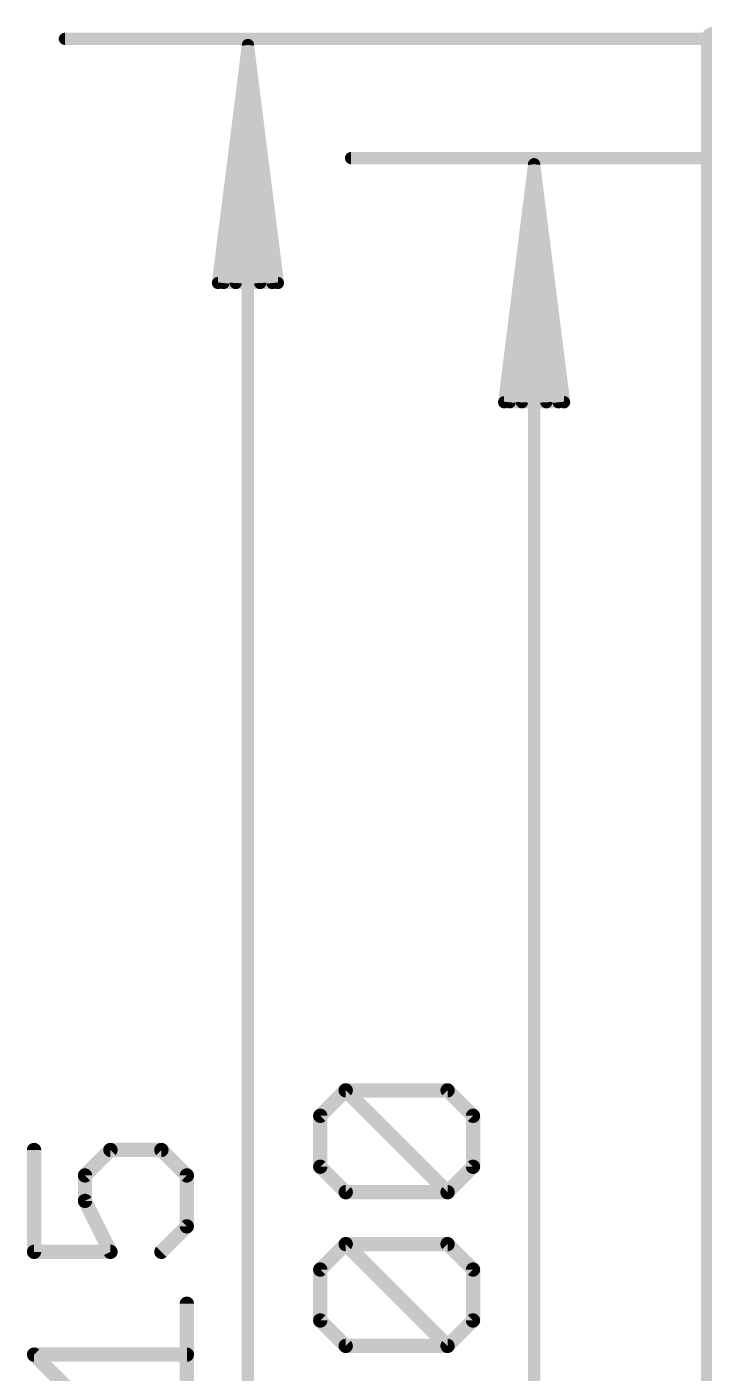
# Model space of a CAD drawing. Extents: x -7.1 to 25.8, y -5.3 to 36.3.
# Drawn here: x -7.05 to 0.16, y 15 to 29.34 of the extents above; entities that cross this region are included whole.
import ezdxf

# ---------------------------------------------------------------- set-up
doc = ezdxf.new("R2010")
doc.units = 0
for name, color, linetype in [('1', 12, 'CONTINUOUS'), ('16', 132, 'CONTINUOUS'), ('47', 253, 'CONTINUOUS')]:
    doc.layers.add(name, color=color, linetype=linetype)

msp = doc.modelspace()

# ---------------------------------------------------------------- linework, layer by layer
at = {"layer": '1', "const_width": 0.254}
for points in [[(0.254, 0), (0.254, 29.21)], [(0.254, 29.21), (25.654, 29.21)]]:
    msp.add_lwpolyline(points, dxfattribs=at)
at = {"layer": '1', "const_width": 0.127}
for points in [[(0.3175, 29.21, 1), (0.1905, 29.21)], [(0.254, 29.2735, 1), (0.254, 29.1465)]]:
    msp.add_lwpolyline(points, format="xyb", dxfattribs=at)
at = {"layer": '16', "const_width": 0.254}
for points in [[(0.254, 0), (0.254, 29.21)], [(0.254, 29.21), (25.654, 29.21)]]:
    msp.add_lwpolyline(points, dxfattribs=at)
at = {"layer": '16', "const_width": 0.127}
for points in [[(0.3175, 29.21, 1), (0.1905, 29.21)], [(0.254, 29.2735, 1), (0.254, 29.1465)]]:
    msp.add_lwpolyline(points, format="xyb", dxfattribs=at)
at = {"layer": '47'}
for points, const_width in [([(11.557, 29.21), (-6.649, 29.21)], 0.13), ([(-4.699, 29.145), (-5.0182, 26.61)], 0.13), ([(-4.699, 29.145), (-4.959, 26.61)], 0.13), ([(-4.699, 29.145), (-4.829, 26.61)], 0.13), ([(-4.699, 0.065), (-4.699, 29.145)], 0.13), ([(-4.3798, 26.61), (-4.699, 29.145)], 0.13), ([(-4.569, 26.61), (-4.699, 29.145)], 0.13), ([(-4.439, 26.61), (-4.699, 29.145)], 0.13), ([(7.62, 27.94), (-3.601, 27.94)], 0.13), ([(-1.651, 27.875), (-1.9702, 25.34)], 0.13), ([(-1.651, 27.875), (-1.911, 25.34)], 0.13), ([(-1.651, 27.875), (-1.781, 25.34)], 0.13), ([(-1.651, 2.605), (-1.651, 27.875)], 0.13), ([(-1.3318, 25.34), (-1.651, 27.875)], 0.13), ([(-1.521, 25.34), (-1.651, 27.875)], 0.13), ([(-1.391, 25.34), (-1.651, 27.875)], 0.13), ([(-5.0182, 26.61), (-4.3798, 26.61)], 0.13), ([(-1.9702, 25.34), (-1.3318, 25.34)], 0.13), ([(-3.9287, 17.7412), (-3.6575, 18.0124)], 0.1524), ([(-3.6575, 18.0124), (-2.5729, 18.0124)], 0.1524), ([(-2.5729, 16.9277), (-3.6575, 18.0124)], 0.1524), ([(-2.5729, 18.0124), (-2.3017, 17.7412)], 0.1524), ([(-3.9287, 17.1989), (-3.9287, 17.7412)], 0.1524), ([(-2.3017, 17.7412), (-2.3017, 17.1989)], 0.1524), ([(-6.9767, 17.3774), (-6.9767, 16.2927)], 0.1524), ([(-6.4344, 17.1062), (-6.1632, 17.3774)], 0.1524), ([(-6.1632, 17.3774), (-5.6209, 17.3774)], 0.1524), ([(-5.6209, 17.3774), (-5.3497, 17.1062)], 0.1524), ([(-3.6575, 16.9277), (-3.9287, 17.1989)], 0.1524), ([(-2.3017, 17.1989), (-2.5729, 16.9277)], 0.1524), ([(-6.4344, 16.835), (-6.4344, 17.1062)], 0.1524), ([(-5.3497, 17.1062), (-5.3497, 16.5639)], 0.1524), ([(-2.5729, 16.9277), (-3.6575, 16.9277)], 0.1524), ([(-6.1632, 16.2927), (-6.4344, 16.835)], 0.1524), ([(-5.3497, 16.5639), (-5.6209, 16.2927)], 0.1524), ([(-6.9767, 16.2927), (-6.1632, 16.2927)], 0.1524), ([(-3.9287, 16.104), (-3.6575, 16.3752)], 0.1524), ([(-3.6575, 16.3752), (-2.5729, 16.3752)], 0.1524), ([(-2.5729, 15.2905), (-3.6575, 16.3752)], 0.1524), ([(-2.5729, 16.3752), (-2.3017, 16.104)], 0.1524), ([(-3.9287, 15.5617), (-3.9287, 16.104)], 0.1524), ([(-2.3017, 16.104), (-2.3017, 15.5617)], 0.1524), ([(-5.3497, 14.6555), (-5.3497, 15.7402)], 0.1524), ([(-3.6575, 15.2905), (-3.9287, 15.5617)], 0.1524), ([(-2.3017, 15.5617), (-2.5729, 15.2905)], 0.1524), ([(-2.5729, 15.2905), (-3.6575, 15.2905)], 0.1524), ([(-6.4344, 14.6555), (-6.9767, 15.1979)], 0.1524), ([(-6.9767, 15.1979), (-5.3497, 15.1979)], 0.1524)]:
    msp.add_lwpolyline(points, dxfattribs=dict(at, const_width=const_width))
for points, const_width in [([(-6.649, 29.2425, 1), (-6.649, 29.1775)], 0.065), ([(-4.6665, 29.145, 1), (-4.7315, 29.145)], 0.065), ([(-4.6668, 29.1491, 1), (-4.7312, 29.1409)], 0.065), ([(-4.6665, 29.1433, 1), (-4.7315, 29.1467)], 0.065), ([(-4.6665, 29.1467, 1), (-4.7315, 29.1433)], 0.065), ([(-4.6667, 29.1483, 1), (-4.7313, 29.1417)], 0.065), ([(-4.6667, 29.1417, 1), (-4.7313, 29.1483)], 0.065), ([(-4.6668, 29.1409, 1), (-4.7312, 29.1491)], 0.065), ([(-3.601, 27.9725, 1), (-3.601, 27.9075)], 0.065), ([(-1.6185, 27.875, 1), (-1.6835, 27.875)], 0.065), ([(-1.6188, 27.8791, 1), (-1.6832, 27.8709)], 0.065), ([(-1.6185, 27.8733, 1), (-1.6835, 27.8767)], 0.065), ([(-1.6185, 27.8767, 1), (-1.6835, 27.8733)], 0.065), ([(-1.6187, 27.8783, 1), (-1.6833, 27.8717)], 0.065), ([(-1.6187, 27.8717, 1), (-1.6833, 27.8783)], 0.065), ([(-1.6188, 27.8709, 1), (-1.6832, 27.8791)], 0.065), ([(-5.0182, 26.6425, 1), (-5.0182, 26.5775)], 0.065), ([(-4.3798, 26.5775, 1), (-4.3798, 26.6425)], 0.065), ([(-5.0505, 26.6141, 1), (-4.986, 26.6059)], 0.065), ([(-4.9913, 26.6133, 1), (-4.9267, 26.6067)], 0.065), ([(-4.8615, 26.6117, 1), (-4.7965, 26.6083)], 0.065), ([(-4.6015, 26.6083, 1), (-4.5365, 26.6117)], 0.065), ([(-4.4713, 26.6067, 1), (-4.4067, 26.6133)], 0.065), ([(-4.412, 26.6059, 1), (-4.3475, 26.6141)], 0.065), ([(-2.0025, 25.3441, 1), (-1.938, 25.3359)], 0.065), ([(-1.9702, 25.3725, 1), (-1.9702, 25.3075)], 0.065), ([(-1.9433, 25.3433, 1), (-1.8787, 25.3367)], 0.065), ([(-1.8135, 25.3417, 1), (-1.7485, 25.3383)], 0.065), ([(-1.5535, 25.3383, 1), (-1.4885, 25.3417)], 0.065), ([(-1.4233, 25.3367, 1), (-1.3587, 25.3433)], 0.065), ([(-1.364, 25.3359, 1), (-1.2995, 25.3441)], 0.065), ([(-1.3318, 25.3075, 1), (-1.3318, 25.3725)], 0.065), ([(-3.6306, 18.0393, 1), (-3.6845, 17.9854)], 0.0762), ([(-3.6575, 18.0505, 1), (-3.6575, 17.9743)], 0.0762), ([(-3.6306, 17.9854, 1), (-3.6845, 18.0393)], 0.0762), ([(-2.5459, 18.0393, 1), (-2.5998, 17.9854)], 0.0762), ([(-2.5729, 17.9743, 1), (-2.5729, 18.0505)], 0.0762), ([(-3.8906, 17.7412, 1), (-3.9668, 17.7412)], 0.0762), ([(-3.9556, 17.7681, 1), (-3.9017, 17.7143)], 0.0762), ([(-2.2636, 17.7412, 1), (-2.3398, 17.7412)], 0.0762), ([(-2.3286, 17.7143, 1), (-2.2748, 17.7681)], 0.0762), ([(-6.9386, 17.3774, 1), (-7.0148, 17.3774)], 0.0762), ([(-6.1632, 17.4155, 1), (-6.1632, 17.3393)], 0.0762), ([(-6.1363, 17.3504, 1), (-6.1901, 17.4043)], 0.0762), ([(-5.5939, 17.4043, 1), (-5.6478, 17.3504)], 0.0762), ([(-5.6209, 17.3393, 1), (-5.6209, 17.4155)], 0.0762), ([(-3.9017, 17.2258, 1), (-3.9556, 17.1719)], 0.0762), ([(-3.9668, 17.1989, 1), (-3.8906, 17.1989)], 0.0762), ([(-2.3398, 17.1989, 1), (-2.2636, 17.1989)], 0.0762), ([(-2.2748, 17.1719, 1), (-2.3286, 17.2258)], 0.0762), ([(-6.3963, 17.1062, 1), (-6.4725, 17.1062)], 0.0762), ([(-6.4613, 17.1331, 1), (-6.4074, 17.0793)], 0.0762), ([(-5.3116, 17.1062, 1), (-5.3878, 17.1062)], 0.0762), ([(-5.3766, 17.0793, 1), (-5.3228, 17.1331)], 0.0762), ([(-3.6575, 16.9658, 1), (-3.6575, 16.8896)], 0.0762), ([(-3.6845, 16.9008, 1), (-3.6306, 16.9546)], 0.0762), ([(-2.5998, 16.9546, 1), (-2.5459, 16.9008)], 0.0762), ([(-2.5998, 16.9008, 1), (-2.5459, 16.9546)], 0.0762), ([(-2.5729, 16.8896, 1), (-2.5729, 16.9658)], 0.0762), ([(-6.4725, 16.835, 1), (-6.3963, 16.835)], 0.0762), ([(-6.4003, 16.8521, 1), (-6.4684, 16.818)], 0.0762), ([(-5.3228, 16.5369, 1), (-5.3766, 16.5908)], 0.0762), ([(-5.3878, 16.5639, 1), (-5.3116, 16.5639)], 0.0762), ([(-6.9767, 16.3308, 1), (-6.9767, 16.2546)], 0.0762), ([(-6.1973, 16.2757, 1), (-6.1291, 16.3097)], 0.0762), ([(-6.1632, 16.2546, 1), (-6.1632, 16.3308)], 0.0762), ([(-5.6478, 16.3196, 1), (-5.5939, 16.2658)], 0.0762), ([(-3.6575, 16.4133, 1), (-3.6575, 16.3371)], 0.0762), ([(-3.6306, 16.4021, 1), (-3.6845, 16.3483)], 0.0762), ([(-3.6306, 16.3483, 1), (-3.6845, 16.4021)], 0.0762), ([(-2.5459, 16.4021, 1), (-2.5998, 16.3483)], 0.0762), ([(-2.5729, 16.3371, 1), (-2.5729, 16.4133)], 0.0762), ([(-7.0148, 16.2927, 1), (-6.9386, 16.2927)], 0.0762), ([(-3.8906, 16.104, 1), (-3.9668, 16.104)], 0.0762), ([(-3.9556, 16.131, 1), (-3.9017, 16.0771)], 0.0762), ([(-2.2636, 16.104, 1), (-2.3398, 16.104)], 0.0762), ([(-2.3286, 16.0771, 1), (-2.2748, 16.131)], 0.0762), ([(-5.3116, 15.7402, 1), (-5.3878, 15.7402)], 0.0762), ([(-3.9017, 15.5886, 1), (-3.9556, 15.5348)], 0.0762), ([(-2.2748, 15.5348, 1), (-2.3286, 15.5886)], 0.0762), ([(-3.9668, 15.5617, 1), (-3.8906, 15.5617)], 0.0762), ([(-2.3398, 15.5617, 1), (-2.2636, 15.5617)], 0.0762), ([(-3.6575, 15.3286, 1), (-3.6575, 15.2524)], 0.0762), ([(-3.6845, 15.2636, 1), (-3.6306, 15.3175)], 0.0762), ([(-2.5998, 15.3175, 1), (-2.5459, 15.2636)], 0.0762), ([(-2.5998, 15.2636, 1), (-2.5459, 15.3175)], 0.0762), ([(-2.5729, 15.2524, 1), (-2.5729, 15.3286)], 0.0762), ([(-6.9497, 15.2248, 1), (-7.0036, 15.1709)], 0.0762), ([(-6.9767, 15.236, 1), (-6.9767, 15.1598)], 0.0762), ([(-5.3497, 15.1598, 1), (-5.3497, 15.236)], 0.0762)]:
    msp.add_lwpolyline(points, format="xyb", dxfattribs=dict(at, const_width=const_width))

doc.saveas('drawing.dxf')
